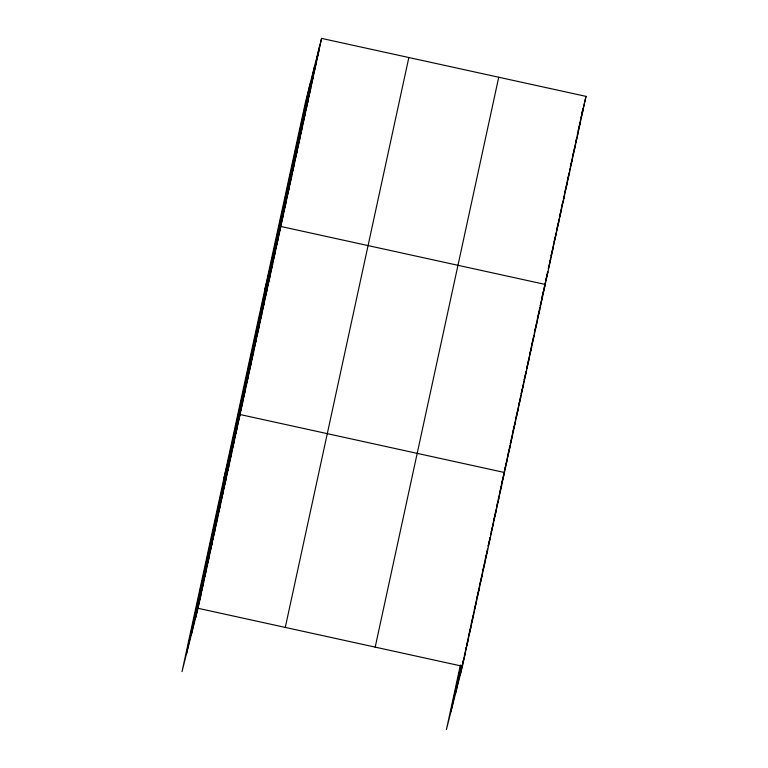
<?xml version="1.0" encoding="UTF-8"?>
<svg xmlns="http://www.w3.org/2000/svg" width="768" height="768" viewBox="0 0 768 768"><rect width="100%" height="100%" fill="white"/><g stroke="black" fill="none" stroke-linecap="round" stroke-linejoin="round"><path stroke-width="1.15" d="M186.528 653.76L310.09 83.875M191.184 635.347L314.746 65.462M195.715 617.472L319.267 47.587M321.59 38.4L305.568 101.75L182.006 671.635L198.038 608.294L321.59 38.4L585.994 96.365L462.432 666.25L446.41 729.6L460.406 665.011M285.283 627.418L408.845 57.523M375.187 647.126L498.739 77.232M450.931 711.725L460.963 665.434M455.587 693.312L461.654 665.318M460.109 675.437L463.843 658.214M464.314 656.054L466.176 647.443M466.646 645.293L468.518 636.682M468.749 635.606L473.885 611.923M474.346 609.773L479.482 586.09M482.515 572.093L479.712 585.014L482.045 575.827M487.651 548.41L482.755 571.018L484.838 562.915M489.984 537.648L488.122 546.259L490.445 537.072M490.454 535.498L490.915 533.347M491.155 532.262L492.317 526.886M492.787 524.726L496.291 508.589M497.683 502.128L496.522 507.504L498.845 498.326M498.154 499.968L499.325 494.592M499.555 493.517L505.334 466.858M505.824 464.573L510.029 445.2M515.462 420.125L510.278 444.058L512.602 434.88M518.429 406.445L515.712 418.982L518.035 409.805M518.678 405.312L520.906 395.05M523.872 381.37L521.146 393.907L523.478 384.73M526.09 371.117L524.112 380.237L526.195 372.192M529.306 356.294L526.589 368.832L528.912 359.654M533.75 335.779L529.555 355.162L531.629 347.117M534.25 333.504L534.739 331.219M534.989 330.086L539.933 307.286M541.411 300.451L540.182 306.144L542.506 296.966M541.91 298.166L545.366 282.211M547.594 271.949L545.616 281.069L547.939 271.891M549.072 265.114L548.333 268.531L550.656 259.354M549.571 262.838L550.8 257.136M553.766 243.456L551.05 255.994L553.373 246.816M555.254 236.621L554.016 242.323L556.09 234.278M555.744 234.336L556.243 232.061M559.21 218.381L556.483 230.918L558.816 221.741M562.915 201.283L559.45 217.248L561.533 209.203M563.405 199.008L564.643 193.306M564.893 192.173L569.088 172.79M569.587 170.515L570.077 168.23M575.27 144.298L570.326 167.098L572.4 159.053M576.749 137.462L575.52 143.155L577.843 133.978M577.248 135.178L580.704 119.222M316.55 60.125L318.874 50.938M313.834 72.662L316.157 63.475M311.117 85.2L313.44 76.013M308.4 97.738L310.723 88.55M305.683 110.275L308.006 101.088M302.957 122.813L305.28 113.626M300.24 135.35L302.563 126.163M297.523 147.888L299.846 138.701M294.806 160.426L297.13 151.238M292.09 172.963L294.413 163.776M289.373 185.501L291.696 176.314M286.646 198.038L288.97 188.851M283.93 210.576L286.253 201.389M281.213 223.114L283.536 213.926M264.787 289.814L280.819 226.464L545.222 284.429L542.141 296.592M275.779 248.189L278.102 239.002M273.062 260.726L275.386 251.539M270.346 273.264L272.669 264.077M267.619 285.802L269.942 276.614M264.902 298.339L267.226 289.152M262.186 310.877L264.509 301.69M259.469 323.414L261.792 314.227M256.752 335.952L259.075 326.765M254.035 348.49L256.358 339.302M251.309 361.027L253.632 351.84M248.592 373.565L250.915 364.378M245.875 386.102L248.198 376.915M243.158 398.64L245.482 389.453M240.442 411.178L242.765 401.99M224.016 477.878L240.048 414.528L504.442 472.493L502.118 481.67M234.922 436.627L237.245 427.45M232.118 449.549L234.442 440.362M229.315 462.461L231.648 453.283M226.522 475.382L228.845 466.195M223.718 488.294L226.042 479.117M220.915 501.216L223.238 492.029M218.112 514.138L220.445 504.95M215.318 527.05L217.642 517.872M212.515 539.971L214.838 530.784M209.712 552.883L212.035 543.706M206.918 565.805L209.242 556.618M204.115 578.717L206.438 569.539M201.312 591.638L203.635 582.451M198.509 604.56L200.832 595.373M581.664 113.491L582.163 111.504M582.413 110.506L582.912 108.528M585.994 96.365L580.954 118.08L583.277 108.902M578.237 130.618L580.56 121.44M572.794 155.693L575.117 146.515M567.36 180.768L569.683 171.59M564.931 192.163L566.966 184.128M561.926 205.843L564.25 196.666M537.456 318.682L539.779 309.504M535.027 330.077L537.062 322.042M532.022 343.757L534.346 334.579M518.726 405.302L520.752 397.267M512.995 431.52L515.318 422.342M507.562 456.595L509.885 447.418M504.845 469.133L507.168 459.955M499.613 493.44L501.648 485.405M493.718 520.426L496.042 511.238M491.213 532.195L493.238 524.16M485.318 559.181L487.642 549.994M476.918 597.926L479.242 588.749M474.115 610.848L476.438 601.661M471.312 623.77L473.635 614.582M468.806 635.539L470.842 627.494M465.715 649.603L468.038 640.416M462.912 662.515L465.235 653.338M198.038 608.294L462.432 666.25"/></g></svg>
